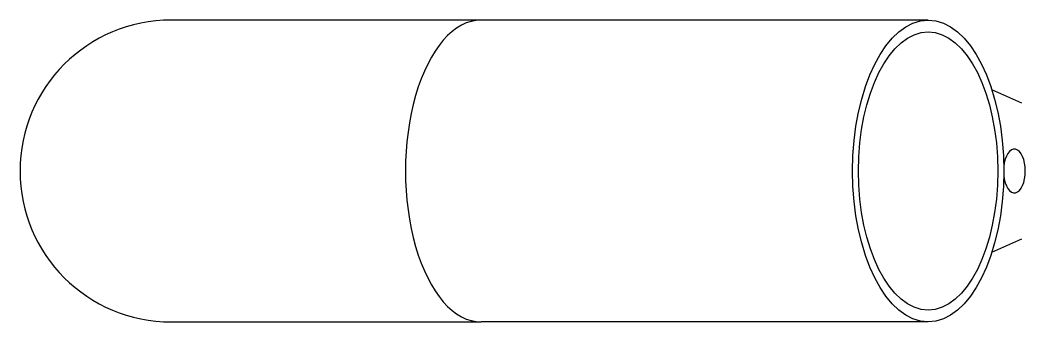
# Model space of a CAD drawing. Header units: millimetres. Extents: x 9332 to 13832, y 185 to 4585.
# Drawn here: x 10114 to 10366.2, y 2347.2 to 2423.3 of the extents above; entities that cross this region are included whole.
import ezdxf

# ---------------------------------------------------------------- set-up
doc = ezdxf.new("R2010")
doc.units = ezdxf.units.MM
doc.layers.add('AM_4', color=3, linetype='Continuous', lineweight=25)

msp = doc.modelspace()

# ---------------------------------------------------------------- linework, layer by layer
at = {"layer": 'AM_4'}
for p, q in [((10230.03, 2423.26), (10152.03, 2423.26)), ((10342.56, 2423.26), (10230.03, 2423.26)), ((10366.17, 2402.29), (10358.6, 2405.66)), ((10358.6, 2364.76), (10366.17, 2368.13)), ((10152.03, 2347.16), (10230.03, 2347.16)), ((10342.56, 2347.16), (10230.03, 2347.16))]:
    msp.add_line(p, q, dxfattribs=at)
msp.add_arc((10152.03, 2385.21), 38.05, 90, 270, dxfattribs=at)
msp.add_arc((10152.03, 2385.21), 38.05, 90, 270, dxfattribs=at)
for centre, major_axis, start_param, end_param in [((10230.03, 2385.21), (0, 38.05), 0, 3.141593), ((10230.03, 2385.21), (0, 38.05), 0, 3.141593), ((10364.27, 2385.21), (0, 5.5), 1.766897, 7.657881)]:
    msp.add_ellipse(centre, major_axis=major_axis, ratio=0.5, start_param=start_param, end_param=end_param, dxfattribs=at)
for major_axis in [(0, 38.05), (0, 35.05)]:
    msp.add_ellipse((10342.56, 2385.21), major_axis=major_axis, ratio=0.5, dxfattribs=at)

doc.saveas('drawing.dxf')
